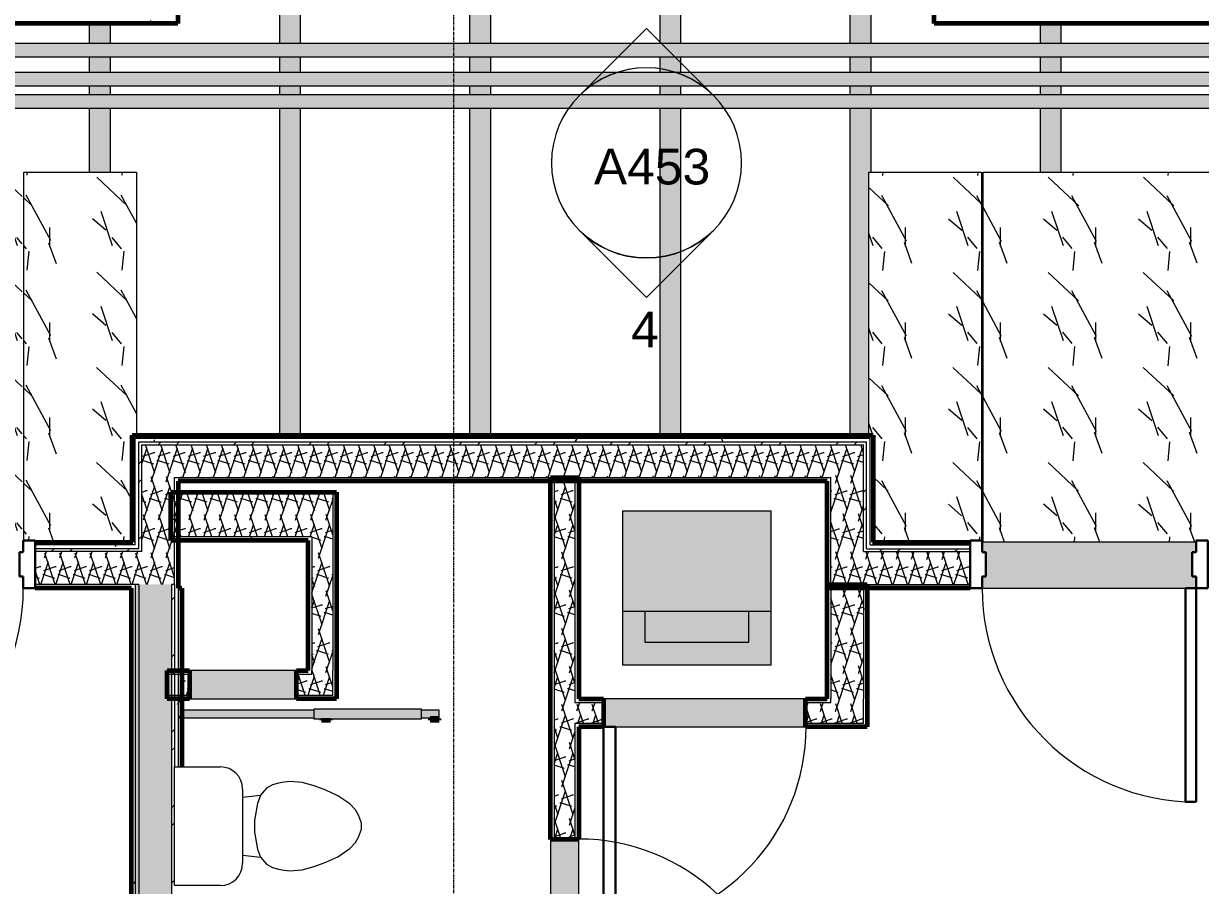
# Model space of a CAD drawing. Header units: inches. Extents: x -4169 to -1846, y 9706 to 12377.
# Drawn here: x -3226.7 to -3028.7, y 11572.6 to 11717.6 of the extents above; entities that cross this region are included whole.
import ezdxf

# ---------------------------------------------------------------- set-up
doc = ezdxf.new("R2010")
doc.units = ezdxf.units.IN
doc.header["$MEASUREMENT"] = 0
doc.linetypes.add('Grid Line 1_2_', pattern=[0.875, 0.5, -0.125, 0.125, -0.125])
for name, color, linetype, lineweight in [('0-1', 7, 'Continuous', 5), ('0-2', 50, 'Continuous', 18), ('A-CLNG', 13, 'Continuous', 18), ('A-CLNG-PATT-1', 252, 'Continuous', 18), ('A-DOOR', 31, 'Continuous', 18), ('A-DOOR-1', 250, 'Continuous', 9), ('A-DOOR-2', 90, 'Continuous', 30), ('A-DOOR-3', 135, 'Continuous', 18), ('A-DOOR-4', 50, 'Continuous', 18), ('A-DOOR-5', 10, 'Continuous', 60), ('A-DOOR-6', 31, 'Continuous', 30), ('A-DOOR-7', 31, 'Continuous', 9), ('A-DOOR-FRAM', 31, 'Continuous', 30), ('A-WALL', 113, 'Continuous', 18), ('A-WALL-1', 8, 'Continuous', 5), ('A-WALL-3', 252, 'Continuous', 18), ('A-WALL-4', 10, 'Continuous', 60), ('A-WALL-5', 50, 'Continuous', 18), ('A-WALL-PATT-1', 250, 'Continuous', 9), ('A-WALL-PATT-2', 253, 'Continuous', 9), ('A-WALL-PATT-4', 111, 'Continuous', 9), ('G-ANNO-SYMB-2', 111, 'Continuous', 9), ('I-WALL', 2, 'Continuous', 18), ('I-WALL-2', 2, 'Continuous', 5), ('I-WALL-3', 2, 'Continuous', 60), ('P-PIPE', 3, 'Continuous', 9), ('P-PIPE-1', 3, 'Continuous', 5), ('P-SANR-FIXT-2', 250, 'Continuous', 9), ('P-SANR-FIXT-3', 55, 'Continuous', 9), ('S-BEAM', 12, 'Continuous', 9), ('S-GRID-1', 1, 'Grid Line 1_2_', 9)]:
    doc.layers.add(name, color=color, linetype=linetype, lineweight=lineweight)
doc.styles.add('Arial_1', font='arial.ttf', dxfattribs={"height": 6})
pattern_1 = [(0, (0, 0), (20.48, 5.12), [0.845, -14.515, 0.845, -14.515, -81.92]), (0, (0, 0), (20.48, 5.12), [-30.72, 0.845, -29.875, 0.845, -14.515, -35.84]), (0, (0, 0), (20.48, 5.12), [-76.8, 0.845, -9.395, 0.845, -24.755]), (120, (7.68, 2.56), (-14.67405, 15.1762003), [0.845, -14.515, 0.845, -14.515, -81.92]), (120, (7.68, 2.56), (-14.67405, 15.1762003), [-30.72, 0.845, -29.875, 0.845, -14.515, -35.84]), (120, (7.68, 2.56), (-14.67405, 15.1762003), [-76.8, 0.845, -9.395, 0.845, -24.755]), (240, (10.24, 12.8), (-5.80595, -20.2962003), [0.845, -14.515, 0.845, -14.515, -81.92]), (240, (10.24, 12.8), (-5.80595, -20.2962003), [-30.72, 0.845, -29.875, 0.845, -14.515, -35.84]), (240, (10.24, 12.8), (-5.80595, -20.2962003), [-76.8, 0.845, -9.395, 0.845, -24.755])]
pattern_2 = [(161.57, (0.32, 0.32), (-2.560496185, -0.000537386), [0, -18.214, 2.022, 0]), (18.43, (-0.32, 0.32), (-2.560496185, 0.000537386), [0, -18.214, 2.022, 0]), (108.43, (0.32, 0.32), (1.27922091, -6.400876726), [6.07, -14.166]), (71.57, (-0.32, 0.32), (1.27922091, 6.400876726), [6.07, -14.166])]
pattern_3 = [(45, (0, 0), (-6.335677, 6.335677), []), (45, (0, 9.6), (-6.335677, 6.335677), [])]
pattern_4 = [(108.435, (4.16, 0), (-16.000521, 32.0003383), [6.072, -44.525]), (139.399, (2.24, 5.76), (-96.00016541, 79.9998798), [2.95, -144.562]), (136.848, (16, 7.68), (-240.00202852, 223.9982064), [7.018, -343.889]), (109.983, (10.88, 12.48), (-47.99971113, 127.99986808), [3.746, -183.53]), (90, (9.6, 0), (-16, 16), [3.2, -12.8]), (118.443, (9.6, 3.2), (112.0002199, -207.99937941), [8.734, -427.981]), (84.289, (5.44, 10.88), (-16.00092206, -143.99947947), [3.216, -157.582]), (129.806, (5.76, 14.08), (64.00060153, -80.0001644), [2.499, -122.465])]

# ---------------------------------------------------------------- blocks, each defined once
blk = doc.blocks.new('SWING - SINGLE - FLUSH - 2-10 x 6-8 - PRIVACY-2632541-ENLARGED RCP - 2ND FLOOR PLAN')
at = {"layer": 'A-DOOR-1'}
blk.add_arc((17, 2.37), 34.07, 93.3657, 180, dxfattribs=at)
at = {"layer": 'A-DOOR-2'}
for p, q in [((15, 2.37), (15, 36.38)), ((17, 36.38), (15, 36.38)), ((17, 2.37), (17, 36.38)), ((17, 2.37), (15, 2.37))]:
    blk.add_line(p, q, dxfattribs=at)
blk = doc.blocks.new('Stacked Washer and Dryer - 26_x25_ - Private-1372850-ENLARGED RCP - 2ND FLOOR PLAN')
at = {"layer": 'P-SANR-FIXT-3'}
blk.add_hatch(color=256, dxfattribs=at).paths.add_polyline_path([(10.03, 12.5), (0, 12.5), (0, -12.5), (26, -12.5), (26, 12.5), (11.25, 12.5)], flags=0)
at = {"layer": 'P-SANR-FIXT-2'}
for p, q in [((26, 12.5), (0, 12.5)), ((0, -12.5), (0, 12.5)), ((16.91, -12.5), (16.91, 12.5)), ((26, 12.5), (26, -12.5)), ((22.09, 8.75), (16.91, 8.75)), ((22.09, -8.75), (22.09, 8.75)), ((16.91, -8.75), (22.09, -8.75)), ((0, -12.5), (26, -12.5))]:
    blk.add_line(p, q, dxfattribs=at)
blk = doc.blocks.new('Toilet-Domestic-3D - Toilet-Domestic-3D-1352612-ENLARGED RCP - 2ND FLOOR PLAN')
at = {"layer": 'P-SANR-FIXT-2'}
for p, q in [((-9.98, 19.48), (9.98, 19.48)), ((-9.98, 11.75), (-9.98, 19.48)), ((9.98, 19.48), (9.98, 11.75)), ((6.25, 8.02), (-6.25, 8.02)), ((-4.86, 8.02), (-5.21, 5)), ((4.86, 8.02), (5.21, 5)), ((-1, 6), (-3.84, 5.5)), ((1, 6), (-1, 6)), ((3.84, 5.5), (1, 6)), ((-6.4, 4), (-6.97, 3)), ((-5.21, 5), (-6.4, 4)), ((-3.84, 5.5), (-5.21, 5)), ((5.21, 5), (3.84, 5.5)), ((6.4, 4), (5.21, 5)), ((6.97, 3), (6.4, 4)), ((-7.24, 2), (-7.41, 1)), ((-6.97, 3), (-7.24, 2)), ((7.24, 2), (6.97, 3)), ((7.41, 1), (7.24, 2)), ((-7.41, 1), (-7.5, 0)), ((-7.5, 0), (-7.33, -1.99)), ((7.33, -1.99), (7.5, 0)), ((7.5, 0), (7.41, 1)), ((-7.33, -1.99), (-6.79, -4)), ((6.79, -4), (7.33, -1.99)), ((-6.79, -4), (-6.06, -6)), ((6.06, -6), (6.79, -4)), ((-6.06, -6), (-5.13, -8)), ((5.13, -8), (6.06, -6)), ((-5.13, -8), (-3.74, -10)), ((3.74, -10), (5.13, -8)), ((-3.74, -10), (-2.74, -11)), ((-2.74, -11), (-1.87, -11.5)), ((-1.87, -11.5), (-0.5, -12)), ((0.5, -12), (1.87, -11.5)), ((1.87, -11.5), (2.74, -11)), ((2.74, -11), (3.74, -10)), ((-0.5, -12), (0.5, -12))]:
    blk.add_line(p, q, dxfattribs=at)
for centre, start, end in [((-6.25, 11.75), 180, 270), ((6.25, 11.75), 270, 360)]:
    blk.add_arc(centre, 3.73, start, end, dxfattribs=at)
blk = doc.blocks.new('BARN - FLUSH - WIDTH 2-V94-ENLARGED RCP - 2ND FLOOR PLAN')
at = {"layer": 'A-DOOR-3'}
for points in [[(-33, 5.67), (-31.5, 5.67), (-31.5, 6), (-33, 6)], [(-14.73, 5.82), (-13.23, 5.82), (-13.23, 6), (-14.73, 6)], [(-30, 4.07), (-12, 4.07), (-12, 5.82), (-30, 5.82)]]:
    blk.add_hatch(color=256, dxfattribs=at).paths.add_polyline_path(points, flags=0)
h = blk.add_hatch(color=256, dxfattribs=at)
h.paths.add_polyline_path([(-33, 5.55), (-33, 4.95), (-30, 4.95), (-30, 5.57), (-33, 5.57)], flags=0)
h.paths.add_polyline_path([(-12, 5.26), (-12, 4.95), (10.26, 4.95), (10.26, 5.57), (-12, 5.55), (-12, 5.33)], flags=0)
h = blk.add_hatch(color=256, dxfattribs=at)
h.paths.add_polyline_path([(-33, 4.34), (-33, 4.32), (-30, 4.34), (-30, 4.95), (-33, 4.95), (-33, 4.41)], flags=0)
h.paths.add_polyline_path([(-12, 4.86), (-12, 4.32), (10.26, 4.35), (10.26, 4.95), (-12, 4.95)], flags=0)
at = {"layer": 'A-DOOR-4'}
for p, q in [((-30, 5.57), (-33, 5.57)), ((-33, 5.57), (-33, 4.95)), ((-33, 4.95), (-33, 4.32)), ((-33, 4.32), (-30, 4.32)), ((-30, 4.07), (-30, 5.82)), ((-30, 5.82), (-12, 5.82)), ((-12, 4.07), (-30, 4.07)), ((-12, 5.82), (-12, 4.07)), ((10.26, 5.57), (-12, 5.57)), ((-12, 4.32), (10.26, 4.32))]:
    blk.add_line(p, q, dxfattribs=at)
at = {"layer": 'A-DOOR-5'}
for p, q in [((-33, 6), (-33, 5.67)), ((-31.5, 6), (-33, 6)), ((-31.5, 5.67), (-31.5, 6)), ((-14.73, 6), (-14.73, 5.82)), ((-13.23, 6), (-14.73, 6)), ((-13.23, 5.82), (-13.23, 6)), ((-33, 5.67), (-31.5, 5.67))]:
    blk.add_line(p, q, dxfattribs=at)
blk = doc.blocks.new('CTR - 1st Phase - Unit Layouts_rvt-1-ENLARGED RCP - 2ND FLOOR PLAN')
at = {"layer": 'A-WALL-1'}
for points in [[(-3194.06, 11603.99), (-3180.81, 11603.99), (-3180.81, 11608.74), (-3198.81, 11608.74), (-3198.81, 11603.99), (-3198.14, 11603.99)], [(-3125.94, 11599.24), (-3095.12, 11599.24), (-3095.12, 11603.99), (-3129.12, 11603.99), (-3129.12, 11599.24), (-3126.52, 11599.24)], [(-3133.31, 11546.31), (-3133.31, 11580.31), (-3138.06, 11580.31), (-3138.06, 11546.31), (-3133.94, 11546.31)]]:
    blk.add_hatch(color=256, dxfattribs=at).paths.add_polyline_path(points, flags=0)
at = {"layer": 'A-WALL-3'}
blk.add_hatch(color=256, dxfattribs=at).paths.add_polyline_path([(-3194.06, 11638.49), (-3174.69, 11638.49), (-3174.69, 11638.74), (-3200.7, 11638.73), (-3200.7, 11638.49), (-3198.57, 11638.49)], flags=0)
at = {"layer": 'A-WALL-PATT-1'}
h = blk.add_hatch(dxfattribs=at)
h.set_pattern_fill('FP_1', color=256, style=0, pattern_type=2)
h.set_pattern_definition(pattern_1)
h.paths.add_polyline_path([(-3138.06, 11481.44), (-3137.44, 11481.44), (-3137.44, 11546.31), (-3138.06, 11546.31), (-3138.06, 11482.06)], flags=0)
h.paths.add_polyline_path([(-3137.44, 11580.31), (-3137.44, 11640.61), (-3138.06, 11640.61), (-3138.06, 11580.31)], flags=0)
h = blk.add_hatch(dxfattribs=at)
h.set_pattern_fill('FP_1', color=256, style=0, pattern_type=2)
h.set_pattern_definition(pattern_1)
h.paths.add_polyline_path([(-3133.31, 11485.56), (-3133.31, 11539.56), (-3133.94, 11539.56), (-3133.94, 11485.56)], flags=0)
h.paths.add_polyline_path([(-3133.31, 11543.06), (-3133.31, 11546.31), (-3133.94, 11546.31), (-3133.94, 11543.06)], flags=0)
h.paths.add_polyline_path([(-3133.31, 11580.31), (-3133.31, 11599.86), (-3133.94, 11599.86), (-3133.94, 11580.31)], flags=0)
h.paths.add_polyline_path([(-3133.31, 11603.36), (-3133.31, 11640.61), (-3133.94, 11640.61), (-3133.94, 11603.36)], flags=0)
h = blk.add_hatch(dxfattribs=at)
h.set_pattern_fill('FP_1', color=256, style=0, pattern_type=2)
h.set_pattern_definition(pattern_1)
h.paths.add_polyline_path([(-3174.06, 11604.61), (-3174.06, 11638.74), (-3174.69, 11638.74), (-3174.69, 11604.61)], flags=0)
h = blk.add_hatch(dxfattribs=at)
h.set_pattern_fill('FP_1', color=256, style=0, pattern_type=2)
h.set_pattern_definition(pattern_1)
h.paths.add_polyline_path([(-3201.32, 11630.61), (-3178.81, 11630.61), (-3178.81, 11631.24), (-3201.32, 11631.24)], flags=0)
h = blk.add_hatch(dxfattribs=at)
h.set_pattern_fill('FP_1', color=256, style=0, pattern_type=2)
h.set_pattern_definition(pattern_1)
h.paths.add_polyline_path([(-3084.75, 11599.86), (-3084.75, 11623.24), (-3085.37, 11623.24), (-3085.37, 11599.86)], flags=0)
h = blk.add_hatch(dxfattribs=at)
h.set_pattern_fill('FP_1', color=256, style=0, pattern_type=2)
h.set_pattern_definition(pattern_1)
h.paths.add_polyline_path([(-3178.19, 11608.11), (-3178.19, 11608.74), (-3180.81, 11608.74), (-3180.81, 11608.11), (-3178.81, 11608.11)], flags=0)
h.paths.add_polyline_path([(-3200.07, 11608.11), (-3198.81, 11608.11), (-3198.81, 11608.74), (-3200.07, 11608.74), (-3200.07, 11608.53)], flags=0)
h = blk.add_hatch(dxfattribs=at)
h.set_pattern_fill('FP_1', color=256, style=0, pattern_type=2)
h.set_pattern_definition(pattern_1)
h.paths.add_polyline_path([(-3085.37, 11599.24), (-3084.75, 11599.24), (-3084.75, 11599.86), (-3095.12, 11599.86), (-3095.12, 11599.24), (-3090.87, 11599.24)], flags=0)
h.paths.add_polyline_path([(-3133.31, 11599.24), (-3129.12, 11599.24), (-3129.12, 11599.86), (-3133.31, 11599.86)], flags=0)
at = {"layer": 'A-WALL-PATT-2'}
h = blk.add_hatch(dxfattribs=at)
h.set_pattern_fill('FP_2', color=256, style=0, pattern_type=2)
h.set_pattern_definition(pattern_2)
h.paths.add_polyline_path([(-3134.02, 11482.06), (-3133.94, 11482.06), (-3133.94, 11546.31), (-3137.44, 11546.31), (-3137.44, 11482.06), (-3134.03, 11482.06)], flags=0)
h.paths.add_polyline_path([(-3137.44, 11580.31), (-3133.94, 11580.31), (-3133.94, 11641.24), (-3137.44, 11641.24), (-3137.44, 11596.39)], flags=0)
h = blk.add_hatch(dxfattribs=at)
h.set_pattern_fill('FP_2', color=256, style=0, pattern_type=2)
h.set_pattern_definition(pattern_2)
h.paths.add_polyline_path([(-3178.81, 11631.24), (-3178.19, 11631.24), (-3178.19, 11638.49), (-3201.95, 11638.49), (-3201.95, 11631.24), (-3191.03, 11631.24)], flags=0)
h = blk.add_hatch(dxfattribs=at)
h.set_pattern_fill('FP_2', color=256, style=0, pattern_type=2)
h.set_pattern_definition(pattern_2)
h.paths.add_polyline_path([(-3177.81, 11608.11), (-3174.69, 11608.11), (-3174.69, 11638.49), (-3178.19, 11638.49), (-3178.19, 11608.11)], flags=0)
h = blk.add_hatch(dxfattribs=at)
h.set_pattern_fill('FP_2', color=256, style=0, pattern_type=2)
h.set_pattern_definition(pattern_2)
h.paths.add_polyline_path([(-3090.87, 11603.36), (-3085.37, 11603.36), (-3085.37, 11623.24), (-3090.87, 11623.24), (-3090.87, 11603.99)], flags=0)
h = blk.add_hatch(dxfattribs=at)
h.set_pattern_fill('FP_2', color=256, style=0, pattern_type=2)
h.set_pattern_definition(pattern_2)
h.paths.add_polyline_path([(-3174.69, 11604.61), (-3174.69, 11608.11), (-3180.81, 11608.11), (-3180.81, 11604.61), (-3177.17, 11604.61)], flags=0)
h.paths.add_polyline_path([(-3198.81, 11604.61), (-3198.81, 11608.11), (-3200.07, 11608.11), (-3200.07, 11604.61)], flags=0)
h = blk.add_hatch(dxfattribs=at)
h.set_pattern_fill('FP_2', color=256, style=0, pattern_type=2)
h.set_pattern_definition(pattern_2)
h.paths.add_polyline_path([(-3095.12, 11599.86), (-3085.37, 11599.86), (-3085.37, 11603.36), (-3095.12, 11603.36)], flags=0)
h.paths.add_polyline_path([(-3129.12, 11599.86), (-3129.12, 11603.36), (-3133.94, 11603.36), (-3133.94, 11599.86), (-3133.31, 11599.86)], flags=0)
at = {"layer": 'A-WALL-4'}
for p, q in [((-3138.06, 11580.31), (-3138.06, 11641.24)), ((-3138.06, 11641.24), (-3133.31, 11641.24)), ((-3133.31, 11641.24), (-3133.31, 11603.99)), ((-3201.95, 11638.74), (-3178.81, 11638.74)), ((-3201.95, 11630.61), (-3201.95, 11638.74)), ((-3178.81, 11638.74), (-3174.69, 11638.74)), ((-3174.69, 11638.74), (-3174.06, 11638.74)), ((-3174.06, 11638.74), (-3174.06, 11608.74)), ((-3178.81, 11630.61), (-3201.95, 11630.61)), ((-3178.81, 11608.74), (-3178.81, 11630.61)), ((-3091.5, 11603.99), (-3091.5, 11623.24)), ((-3091.5, 11623.24), (-3084.75, 11623.24)), ((-3084.75, 11623.24), (-3084.75, 11603.99)), ((-3202.57, 11603.99), (-3202.57, 11608.74)), ((-3202.57, 11608.74), (-3198.81, 11608.74)), ((-3198.81, 11608.74), (-3198.81, 11603.99)), ((-3180.81, 11603.99), (-3180.81, 11608.74)), ((-3180.81, 11608.74), (-3178.81, 11608.74)), ((-3174.06, 11608.74), (-3174.06, 11604.61)), ((-3174.06, 11604.61), (-3174.06, 11603.99)), ((-3198.81, 11603.99), (-3202.57, 11603.99)), ((-3174.06, 11603.99), (-3180.81, 11603.99)), ((-3133.31, 11603.99), (-3129.12, 11603.99)), ((-3129.12, 11603.99), (-3129.12, 11599.24)), ((-3095.12, 11599.24), (-3095.12, 11603.99)), ((-3095.12, 11603.99), (-3091.5, 11603.99)), ((-3084.75, 11603.99), (-3084.75, 11599.86)), ((-3133.31, 11599.24), (-3133.31, 11580.31)), ((-3129.12, 11599.24), (-3133.31, 11599.24)), ((-3084.75, 11599.24), (-3095.12, 11599.24)), ((-3084.75, 11599.86), (-3084.75, 11599.24)), ((-3133.31, 11580.31), (-3138.06, 11580.31))]:
    blk.add_line(p, q, dxfattribs=at)
at = {"layer": 'A-WALL-5'}
for p, q in [((-3137.44, 11641.24), (-3137.44, 11580.31)), ((-3133.94, 11641.24), (-3133.94, 11603.36)), ((-3178.81, 11638.49), (-3201.95, 11638.49)), ((-3178.19, 11638.49), (-3178.81, 11638.49)), ((-3174.69, 11638.49), (-3178.19, 11638.49)), ((-3174.69, 11638.74), (-3174.69, 11638.49)), ((-3174.69, 11638.49), (-3174.69, 11638.74)), ((-3174.69, 11638.49), (-3174.69, 11608.74)), ((-3178.81, 11631.24), (-3201.95, 11631.24)), ((-3178.19, 11631.24), (-3178.81, 11631.24)), ((-3178.19, 11631.24), (-3178.19, 11608.74)), ((-3090.87, 11623.24), (-3090.87, 11603.99)), ((-3085.37, 11623.24), (-3085.37, 11603.99)), ((-3180.81, 11608.74), (-3198.81, 11608.74)), ((-3178.19, 11608.11), (-3178.19, 11608.74)), ((-3174.69, 11608.11), (-3174.69, 11608.74)), ((-3202.57, 11608.11), (-3198.81, 11608.11)), ((-3180.81, 11608.11), (-3178.19, 11608.11)), ((-3174.69, 11604.61), (-3174.69, 11608.11)), ((-3202.57, 11604.61), (-3198.81, 11604.61)), ((-3180.81, 11604.61), (-3174.69, 11604.61)), ((-3198.81, 11603.99), (-3180.81, 11603.99)), ((-3133.94, 11603.36), (-3133.31, 11603.36)), ((-3133.31, 11603.36), (-3129.12, 11603.36)), ((-3095.12, 11603.99), (-3129.12, 11603.99)), ((-3095.12, 11603.36), (-3090.87, 11603.36)), ((-3090.87, 11603.36), (-3090.87, 11603.99)), ((-3085.37, 11603.36), (-3085.37, 11603.99)), ((-3085.37, 11599.86), (-3085.37, 11603.36)), ((-3133.94, 11599.86), (-3133.94, 11580.31)), ((-3133.94, 11599.86), (-3133.31, 11599.86)), ((-3133.31, 11599.86), (-3129.12, 11599.86)), ((-3129.12, 11599.24), (-3095.12, 11599.24)), ((-3095.12, 11599.86), (-3085.37, 11599.86)), ((-3138.06, 11580.31), (-3138.06, 11546.31)), ((-3133.31, 11546.31), (-3133.31, 11580.31))]:
    blk.add_line(p, q, dxfattribs=at)
at = {"layer": '0-2'}
for name, p, rotation in [('Stacked Washer and Dryer - 26_x25_ - Private-1372850-ENLARGED RCP - 2ND FLOOR PLAN', (-3113.44, 11635.61), 269.9999999999844), ('BARN - FLUSH - WIDTH 2-V94-ENLARGED RCP - 2ND FLOOR PLAN', (-3189.81, 11606.36), 180), ('SWING - SINGLE - FLUSH - 2-10 x 6-8 - PRIVACY-2632541-ENLARGED RCP - 2ND FLOOR PLAN', (-3112.12, 11601.61), 180), ('Toilet-Domestic-3D - Toilet-Domestic-3D-1352612-ENLARGED RCP - 2ND FLOOR PLAN', (-3181.85, 11582.54), 89.99999999998921), ('SWING - SINGLE - FLUSH - 2-10 x 6-8 - PRIVACY-2632541-ENLARGED RCP - 2ND FLOOR PLAN', (-3135.69, 11563.31), 269.9999999999873)]:
    blk.add_blockref(name, p, dxfattribs=dict(at, rotation=rotation))
blk = doc.blocks.new('CTR - 1st Phase - Shell_rvt-1-ENLARGED RCP - 2ND FLOOR PLAN')
at = {"layer": 'S-GRID-1'}
blk.add_line((-3154.32, 9836.18), (-3154.32, 12344.54), dxfattribs=at)
blk = doc.blocks.new('Dimension Lumber - LVL - 3_5X5_5-V179-ENLARGED RCP - 2ND FLOOR PLAN')
at = {"layer": 'S-BEAM'}
h = blk.add_hatch(color=256, dxfattribs=at)
h.paths.add_polyline_path([(-20.07, 1.75), (-30.79, 1.75), (-30.79, -1.75), (-20.07, -1.75)], flags=0)
h.paths.add_polyline_path([(-33.16, -1.75), (-33.16, 1.75), (-34.55, 1.75), (-34.55, -1.75), (-34.47, -1.75)], flags=0)
h.paths.add_polyline_path([(-36.92, 1.75), (-39.42, 1.75), (-39.42, -1.75), (-36.92, -1.75), (-36.92, 1.22)], flags=0)
h.paths.add_polyline_path([(-41.79, 1.75), (-45.1, 1.75), (-45.1, -1.75), (-41.79, -1.75), (-41.79, 1.22)], flags=0)
for p, q in [((-45.1, 1.75), (-41.79, 1.75)), ((-39.42, 1.75), (-36.92, 1.75)), ((-34.55, 1.75), (-33.16, 1.75)), ((-30.79, 1.75), (-20.07, 1.75)), ((-45.1, -1.75), (-41.79, -1.75)), ((-39.42, -1.75), (-36.92, -1.75)), ((-34.55, -1.75), (-33.16, -1.75)), ((-30.79, -1.75), (-20.07, -1.75))]:
    blk.add_line(p, q, dxfattribs=at)
blk = doc.blocks.new('Dimension Lumber - LVL - 3_5X5_5-V180-ENLARGED RCP - 2ND FLOOR PLAN')
at = {"layer": 'S-BEAM'}
h = blk.add_hatch(color=256, dxfattribs=at)
h.paths.add_polyline_path([(45.1, -1.75), (45.1, 1.75), (-9.84, 1.75), (-9.84, -1.75), (16.64, -1.75)], flags=0)
h.paths.add_polyline_path([(-12.21, -1.75), (-12.21, 1.75), (-13.6, 1.75), (-13.6, -1.75), (-13.27, -1.75)], flags=0)
h.paths.add_polyline_path([(-15.97, -1.75), (-15.97, 1.75), (-18.47, 1.75), (-18.47, -1.75)], flags=0)
h.paths.add_polyline_path([(-20.84, -1.75), (-20.84, 1.75), (-41.9, 1.75), (-41.9, 0.8), (-42.15, 0.8), (-42.15, -1.75), (-23.58, -1.75)], flags=0)
for p, q in [((-41.9, 1.75), (-20.84, 1.75)), ((-18.47, 1.75), (-15.97, 1.75)), ((-13.6, 1.75), (-12.21, 1.75)), ((-9.84, 1.75), (45.1, 1.75)), ((-42.15, -1.75), (-20.84, -1.75)), ((-18.47, -1.75), (-15.97, -1.75)), ((-13.6, -1.75), (-12.21, -1.75)), ((-9.84, -1.75), (45.1, -1.75))]:
    blk.add_line(p, q, dxfattribs=at)
blk = doc.blocks.new('Dimension Lumber - LVL - 3_5X5_5-V181-ENLARGED RCP - 2ND FLOOR PLAN')
at = {"layer": 'S-BEAM'}
h = blk.add_hatch(color=256, dxfattribs=at)
h.paths.add_polyline_path([(45.1, 1.75), (-9.84, 1.75), (-9.84, -1.75), (45.1, -1.75)], flags=0)
h.paths.add_polyline_path([(-12.21, -1.75), (-12.21, 1.75), (-13.6, 1.75), (-13.6, -1.75), (-13.52, -1.75)], flags=0)
h.paths.add_polyline_path([(-15.97, -1.75), (-15.97, 1.75), (-18.47, 1.75), (-18.47, -1.75)], flags=0)
h.paths.add_polyline_path([(-20.84, -1.75), (-20.84, 1.75), (-42.15, 1.75), (-42.15, -1.75), (-23.58, -1.75)], flags=0)
for p, q in [((-42.15, 1.75), (-20.84, 1.75)), ((-18.47, 1.75), (-15.97, 1.75)), ((-13.6, 1.75), (-12.21, 1.75)), ((-9.84, 1.75), (45.1, 1.75)), ((-42.15, -1.75), (-20.84, -1.75)), ((-18.47, -1.75), (-15.97, -1.75)), ((-13.6, -1.75), (-12.21, -1.75)), ((-9.84, -1.75), (45.1, -1.75))]:
    blk.add_line(p, q, dxfattribs=at)
blk = doc.blocks.new('Dimension Lumber - LVL - 3_5X5_5-V182-ENLARGED RCP - 2ND FLOOR PLAN')
at = {"layer": 'S-BEAM'}
h = blk.add_hatch(color=256, dxfattribs=at)
h.paths.add_polyline_path([(34.62, 1.05), (34.62, 1.47), (-9.6, 1.47), (-9.6, 1.75), (-20.31, 1.75), (-20.31, -1.75), (34.62, -1.75)], flags=0)
h.paths.add_polyline_path([(-22.69, -1.75), (-22.69, 1.75), (-24.07, 1.75), (-24.07, -1.75), (-24, -1.75)], flags=0)
h.paths.add_polyline_path([(-26.45, 1.61), (-26.45, 1.75), (-28.94, 1.75), (-28.94, -1.75), (-26.45, -1.75)], flags=0)
h.paths.add_polyline_path([(-31.32, 1.75), (-52.63, 1.75), (-52.63, -1.75), (-31.32, -1.75), (-31.32, 1.61)], flags=0)
for p, q in [((-52.63, 1.75), (-31.32, 1.75)), ((-28.94, 1.75), (-26.45, 1.75)), ((-24.07, 1.75), (-22.69, 1.75)), ((-20.31, 1.75), (-9.6, 1.75)), ((-52.63, -1.75), (-31.32, -1.75)), ((-28.94, -1.75), (-26.45, -1.75)), ((-24.07, -1.75), (-22.69, -1.75)), ((-20.31, -1.75), (34.62, -1.75))]:
    blk.add_line(p, q, dxfattribs=at)
blk = doc.blocks.new('HOLLOW METAL - UNIT DOOR-2160819-ENLARGED RCP - 2ND FLOOR PLAN')
at = {"layer": 'A-DOOR-6'}
for p, q in [((16.25, -4.125), (18, -4.125)), ((16.25, -40.125), (16.25, -4.125)), ((18, -4.125), (18, -40.125)), ((18, -40.125), (16.25, -40.125))]:
    blk.add_line(p, q, dxfattribs=at)
at = {"layer": 'A-DOOR-7'}
blk.add_arc((18, -4.125), 36, 180, 270, dxfattribs=at)
at = {"layer": 'A-DOOR-FRAM'}
for p, q in [((-20, 3.875), (-18, 3.875)), ((-20, -4.125), (-20, 3.875)), ((-18, 3.875), (-18, 1.9375)), ((18, 3.875), (20, 3.875)), ((18, 1.9375), (18, 3.875)), ((20, 3.875), (20, -4.125)), ((-18, 1.9375), (-17.375, 1.9375)), ((-17.375, 1.9375), (-17.375, -2.1875)), ((17.375, 1.9375), (18, 1.9375)), ((17.375, -2.1875), (17.375, 1.9375)), ((-18, -2.1875), (-18, -4.125)), ((-17.375, -2.1875), (-18, -2.1875)), ((18, -2.1875), (17.375, -2.1875)), ((18, -4.125), (18, -2.1875)), ((-18, -4.125), (-20, -4.125)), ((20, -4.125), (18, -4.125))]:
    blk.add_line(p, q, dxfattribs=at)
blk = doc.blocks.new('HOLLOW METAL - UNIT DOOR-2160818-ENLARGED RCP - 2ND FLOOR PLAN')
at = {"layer": 'A-DOOR-6'}
for p, q in [((18, 40.125), (16.25, 40.125)), ((16.25, 40.125), (16.25, 4.125)), ((18, 4.125), (18, 40.125)), ((16.25, 4.125), (18, 4.125))]:
    blk.add_line(p, q, dxfattribs=at)
at = {"layer": 'A-DOOR-7'}
blk.add_arc((18, 4.125), 36, 90, 180, dxfattribs=at)
at = {"layer": 'A-DOOR-FRAM'}
for p, q in [((-18, 4.125), (-20, 4.125)), ((-20, 4.125), (-20, -3.875)), ((-18, 2.1875), (-18, 4.125)), ((18, 4.125), (18, 2.1875)), ((20, 4.125), (18, 4.125)), ((20, -3.875), (20, 4.125)), ((-17.375, 2.1875), (-18, 2.1875)), ((-17.375, -1.9375), (-17.375, 2.1875)), ((18, 2.1875), (17.375, 2.1875)), ((17.375, 2.1875), (17.375, -1.9375)), ((-18, -3.875), (-18, -1.9375)), ((-18, -1.9375), (-17.375, -1.9375)), ((17.375, -1.9375), (18, -1.9375)), ((18, -1.9375), (18, -3.875)), ((-20, -3.875), (-18, -3.875)), ((18, -3.875), (20, -3.875))]:
    blk.add_line(p, q, dxfattribs=at)
blk = doc.blocks.new('Elevation - Filled Arrow-152140-ENLARGED RCP - 2ND FLOOR PLAN')
at = {"layer": 'G-ANNO-SYMB-2'}
for start, end in [(360, 180), (180, 360)]:
    blk.add_arc((0, 0), 0.25, start, end, dxfattribs=at)
blk = doc.blocks.new('Elevation - Filled Arrow-151867-ENLARGED RCP - 2ND FLOOR PLAN')
at = {"layer": 'G-ANNO-SYMB-2'}
for p, q in [((0, 0.3536), (-0.1768, 0.1768)), ((0.1768, 0.1768), (0, 0.3536))]:
    blk.add_line(p, q, dxfattribs=at)
blk.add_arc((0, 0), 0.25, 45, 135, dxfattribs=at)

msp = doc.modelspace()

# ---------------------------------------------------------------- hatches: boundary and pattern name
at = {"layer": 'A-CLNG-PATT-1'}
h = msp.add_hatch(dxfattribs=at)
h.set_pattern_fill('FP_55', color=256, style=0, pattern_type=2)
h.set_pattern_definition(pattern_4)
h.paths.add_polyline_path([(-3208.45, 11630.36), (-3208.45, 11648.36), (-3207.74, 11648.36), (-3207.74, 11692.59), (-3226.69, 11692.59), (-3226.69, 11630.61), (-3224.77, 11630.61), (-3224.77, 11630.36), (-3210.94, 11630.36)], flags=0)
h.paths.add_polyline_path([(-3262.77, 11630.36), (-3226.94, 11630.36), (-3226.94, 11692.59), (-3265.09, 11692.59), (-3265.09, 11630.36), (-3264.77, 11630.36), (-3264.77, 11630.61), (-3262.77, 11630.61)], flags=0)
h.paths.add_polyline_path([(-3278.47, 11649.61), (-3265.34, 11649.61), (-3265.34, 11692.59), (-3284.29, 11692.59), (-3284.29, 11649.61)], flags=0)
h = msp.add_hatch(dxfattribs=at)
h.set_pattern_fill('FP_55', color=256, style=0, pattern_type=2)
h.set_pattern_definition(pattern_4)
h.paths.add_polyline_path([(-3027.11, 11630.36), (-3027.11, 11692.59), (-3065.26, 11692.59), (-3065.26, 11630.36), (-3029.42, 11630.36), (-3029.42, 11630.61), (-3027.42, 11630.61), (-3027.42, 11630.36)], flags=0)
h.paths.add_polyline_path([(-3075.88, 11630.36), (-3067.42, 11630.36), (-3067.42, 11630.61), (-3065.51, 11630.61), (-3065.51, 11692.59), (-3084.46, 11692.59), (-3084.46, 11648.36), (-3083.75, 11648.36), (-3083.75, 11630.36)], flags=0)
h.paths.add_polyline_path([(-3007.91, 11649.61), (-3007.91, 11692.59), (-3026.86, 11692.59), (-3026.86, 11649.61), (-3020.85, 11649.61)], flags=0)
at = {"layer": 'A-WALL-PATT-4'}
h = msp.add_hatch(dxfattribs=at)
h.set_pattern_fill('FP_1', color=256, style=0, pattern_type=2)
h.set_pattern_definition(pattern_1)
h.paths.add_polyline_path([(-3201.25, 11717.61), (-3201.25, 11718.11), (-3342.97, 11718.11), (-3342.97, 11717.61), (-3202.11, 11717.61)], flags=0)
h = msp.add_hatch(dxfattribs=at)
h.set_pattern_fill('FP_1', color=256, style=0, pattern_type=2)
h.set_pattern_definition(pattern_1)
h.paths.add_polyline_path([(-2798.02, 11717.61), (-2798.02, 11718.11), (-3073, 11718.11), (-3073, 11717.61), (-2798.23, 11717.61)], flags=0)
h = msp.add_hatch(dxfattribs=at)
h.set_pattern_fill('FP_1', color=256, style=0, pattern_type=2)
h.set_pattern_definition(pattern_1)
h.paths.add_polyline_path([(-3084.87, 11647.86), (-3084.25, 11647.86), (-3084.25, 11648.36), (-3207.95, 11648.36), (-3207.95, 11647.86), (-3085.37, 11647.86)], flags=0)
h = msp.add_hatch(dxfattribs=at)
h.set_pattern_fill('FP_1', color=256, style=0, pattern_type=2)
h.set_pattern_definition(pattern_1)
h.paths.add_polyline_path([(-3087.67, 11647.24), (-3084.87, 11647.24), (-3084.9, 11647.86), (-3207.32, 11647.86), (-3207.32, 11647.24), (-3090.87, 11647.24)], flags=0)
h = msp.add_hatch(dxfattribs=at)
h.set_pattern_fill('FP_38', color=256, style=0, pattern_type=2)
h.set_pattern_definition(pattern_3)
h.paths.add_polyline_path([(-3206.82, 11628.74), (-3206.82, 11647.24), (-3207.32, 11647.24), (-3207.32, 11628.74)], flags=0)
h = msp.add_hatch(dxfattribs=at)
h.set_pattern_fill('FP_38', color=256, style=0, pattern_type=2)
h.set_pattern_definition(pattern_3)
h.paths.add_polyline_path([(-3090.87, 11646.74), (-3085.37, 11646.74), (-3085.39, 11647.24), (-3206.82, 11647.24), (-3206.82, 11646.74), (-3091.5, 11646.74)], flags=0)
h = msp.add_hatch(dxfattribs=at)
h.set_pattern_fill('FP_2', color=256, style=0, pattern_type=2)
h.set_pattern_definition(pattern_2)
h.paths.add_polyline_path([(-3201.32, 11623.24), (-3201.32, 11631.24), (-3201.95, 11631.24), (-3201.95, 11638.49), (-3201.32, 11638.49), (-3201.32, 11646.74), (-3206.82, 11646.74), (-3206.82, 11623.24), (-3201.32, 11623.24)], flags=0)
h = msp.add_hatch(dxfattribs=at)
h.set_pattern_fill('FP_2', color=256, style=0, pattern_type=2)
h.set_pattern_definition(pattern_2)
h.paths.add_polyline_path([(-3091.5, 11641.24), (-3090.87, 11641.24), (-3090.87, 11646.74), (-3201.32, 11646.74), (-3201.32, 11641.24), (-3122.87, 11641.24)], flags=0)
h = msp.add_hatch(dxfattribs=at)
h.set_pattern_fill('FP_2', color=256, style=0, pattern_type=2)
h.set_pattern_definition(pattern_2)
h.paths.add_polyline_path([(-3090.15, 11623.24), (-3085.37, 11623.24), (-3085.37, 11646.74), (-3090.87, 11646.74), (-3090.87, 11623.24)], flags=0)
h = msp.add_hatch(dxfattribs=at)
h.set_pattern_fill('FP_38', color=256, style=0, pattern_type=2)
h.set_pattern_definition(pattern_3)
h.paths.add_polyline_path([(-3085.37, 11628.74), (-3084.87, 11628.74), (-3084.87, 11647.24), (-3085.37, 11647.24), (-3085.37, 11629.86)], flags=0)
h = msp.add_hatch(dxfattribs=at)
h.set_pattern_fill('FP_1', color=256, style=0, pattern_type=2)
h.set_pattern_definition(pattern_1)
h.paths.add_polyline_path([(-3200.7, 11623.24), (-3200.7, 11630.61), (-3201.32, 11630.61), (-3201.32, 11623.24)], flags=0)
h.paths.add_polyline_path([(-3200.7, 11638.49), (-3200.7, 11641.24), (-3201.32, 11641.24), (-3201.32, 11638.49), (-3200.78, 11638.49)], flags=0)
h = msp.add_hatch(dxfattribs=at)
h.set_pattern_fill('FP_1', color=256, style=0, pattern_type=2)
h.set_pattern_definition(pattern_1)
h.paths.add_polyline_path([(-3091.5, 11640.61), (-3091.5, 11641.24), (-3133.94, 11641.24), (-3133.94, 11640.61), (-3126.52, 11640.61)], flags=0)
h.paths.add_polyline_path([(-3137.44, 11640.61), (-3137.44, 11641.24), (-3200.7, 11641.24), (-3200.7, 11640.61), (-3174.69, 11640.61)], flags=0)
h = msp.add_hatch(dxfattribs=at)
h.set_pattern_fill('FP_2', color=256, style=0, pattern_type=2)
h.set_pattern_definition(pattern_2)
h.paths.add_polyline_path([(-3207.95, 11623.24), (-3206.82, 11623.24), (-3206.82, 11628.74), (-3224.77, 11628.74), (-3224.77, 11623.24), (-3208.45, 11623.24)], flags=0)
h.paths.add_polyline_path([(-3267.3, 11623.24), (-3264.77, 11623.26), (-3264.77, 11628.74), (-3267.3, 11628.74), (-3267.3, 11623.26)], flags=0)
h = msp.add_hatch(dxfattribs=at)
h.set_pattern_fill('FP_38', color=256, style=0, pattern_type=2)
h.set_pattern_definition(pattern_3)
h.paths.add_polyline_path([(-3215.67, 11628.74), (-3207.32, 11628.74), (-3207.32, 11629.24), (-3224.77, 11629.24), (-3224.77, 11628.74)], flags=0)
h.paths.add_polyline_path([(-3266.78, 11628.74), (-3264.77, 11628.74), (-3264.77, 11629.24), (-3266.8, 11629.24), (-3266.8, 11628.74)], flags=0)
h = msp.add_hatch(dxfattribs=at)
h.set_pattern_fill('FP_1', color=256, style=0, pattern_type=2)
h.set_pattern_definition(pattern_1)
h.paths.add_polyline_path([(-3208.45, 11629.24), (-3207.95, 11629.24), (-3207.95, 11629.86), (-3224.77, 11629.86), (-3224.77, 11629.24), (-3210.94, 11629.24)], flags=0)
h.paths.add_polyline_path([(-3264.77, 11629.24), (-3264.77, 11629.86), (-3266.17, 11629.86), (-3266.17, 11629.24), (-3265.09, 11629.24)], flags=0)
h = msp.add_hatch(dxfattribs=at)
h.set_pattern_fill('FP_2', color=256, style=0, pattern_type=2)
h.set_pattern_definition(pattern_2)
h.paths.add_polyline_path([(-3026.52, 11623.24), (-3024.9, 11623.24), (-3024.9, 11628.74), (-3027.42, 11628.74), (-3027.42, 11623.24)], flags=0)
h.paths.add_polyline_path([(-3075.88, 11623.24), (-3067.42, 11623.24), (-3067.42, 11628.74), (-3085.37, 11628.74), (-3085.37, 11623.24), (-3082.95, 11623.24)], flags=0)
h = msp.add_hatch(dxfattribs=at)
h.set_pattern_fill('FP_38', color=256, style=0, pattern_type=2)
h.set_pattern_definition(pattern_3)
h.paths.add_polyline_path([(-3084.86, 11628.74), (-3067.42, 11628.74), (-3067.42, 11629.24), (-3084.87, 11629.24), (-3084.87, 11628.74)], flags=0)
h.paths.add_polyline_path([(-3025.4, 11628.74), (-3025.4, 11629.24), (-3027.42, 11629.24), (-3027.42, 11628.74), (-3026.52, 11628.74)], flags=0)
h = msp.add_hatch(dxfattribs=at)
h.set_pattern_fill('FP_1', color=256, style=0, pattern_type=2)
h.set_pattern_definition(pattern_1)
h.paths.add_polyline_path([(-3208.57, 11255.64), (-3207.95, 11255.64), (-3207.95, 11299), (-3208.57, 11299), (-3208.57, 11273.65)], flags=0)
h.paths.add_polyline_path([(-3208.57, 11371), (-3207.95, 11371.01), (-3207.95, 11622.61), (-3208.57, 11622.61), (-3208.57, 11395.31)], flags=0)
h = msp.add_hatch(dxfattribs=at)
h.set_pattern_fill('FP_2', color=256, style=0, pattern_type=2)
h.set_pattern_definition(pattern_2)
h.paths.add_polyline_path([(-3201.82, 11255.64), (-3201.82, 11623.24), (-3207.32, 11623.24), (-3207.32, 11255.64)], flags=0)
h = msp.add_hatch(dxfattribs=at)
h.set_pattern_fill('FP_38', color=256, style=0, pattern_type=2)
h.set_pattern_definition(pattern_3)
h.paths.add_polyline_path([(-3201.32, 11255.64), (-3201.32, 11623.24), (-3201.82, 11623.24), (-3201.82, 11255.64)], flags=0)
h = msp.add_hatch(dxfattribs=at)
h.set_pattern_fill('FP_1', color=256, style=0, pattern_type=2)
h.set_pattern_definition(pattern_1)
h.paths.add_polyline_path([(-3201.32, 11255.64), (-3200.7, 11255.64), (-3200.7, 11572.57), (-3201.32, 11572.57), (-3201.32, 11274.66)], flags=0)
h.paths.add_polyline_path([(-3200.7, 11592.52), (-3200.7, 11623.24), (-3201.32, 11623.24), (-3201.32, 11592.52), (-3201.27, 11592.52)], flags=0)
h = msp.add_hatch(dxfattribs=at)
h.set_pattern_fill('FP_1', color=256, style=0, pattern_type=2)
h.set_pattern_definition(pattern_1)
h.paths.add_polyline_path([(-3200.07, 11255.64), (-3200.07, 11516.36), (-3200.32, 11516.36), (-3200.32, 11556.36), (-3200.07, 11556.36), (-3200.07, 11572.57), (-3200.7, 11572.57), (-3200.7, 11255.64)], flags=0)
h.paths.add_polyline_path([(-3200.7, 11592.52), (-3200.07, 11592.52), (-3200.07, 11622.61), (-3200.7, 11622.61), (-3200.7, 11596.39)], flags=0)
at = {"layer": 'I-WALL'}
h = msp.add_hatch(color=256, dxfattribs=at)
h.paths.add_polyline_path([(-3210.94, 11629.86), (-3208.45, 11629.86), (-3208.45, 11630.36), (-3224.77, 11630.36), (-3224.77, 11629.86)], flags=0)
h.paths.add_polyline_path([(-3264.77, 11629.86), (-3264.77, 11630.36), (-3265.67, 11630.36), (-3265.67, 11629.86), (-3265.09, 11629.86)], flags=0)
at = {"layer": 'I-WALL-2'}
h = msp.add_hatch(color=256, dxfattribs=at)
h.paths.add_polyline_path([(-3075.88, 11629.86), (-3067.42, 11629.86), (-3067.42, 11630.36), (-3083.75, 11630.36), (-3083.73, 11629.86)], flags=0)
h.paths.add_polyline_path([(-3027.11, 11629.86), (-3026.52, 11629.86), (-3026.52, 11630.36), (-3027.42, 11630.36), (-3027.42, 11629.86)], flags=0)
msp.add_hatch(color=256, dxfattribs=at).paths.add_polyline_path([(-3029.42, 11622.61), (-3029.42, 11624.55), (-3030.05, 11624.55), (-3030.05, 11628.68), (-3029.42, 11628.68), (-3029.42, 11630.36), (-3065.42, 11630.36), (-3065.42, 11628.68), (-3064.8, 11628.68), (-3064.8, 11624.55), (-3065.42, 11624.55), (-3065.42, 11622.61), (-3030.06, 11622.61)], flags=0)
h = msp.add_hatch(color=256, dxfattribs=at)
h.paths.add_polyline_path([(-3207.95, 11255.64), (-3207.32, 11255.64), (-3207.32, 11299), (-3207.95, 11299), (-3207.95, 11273.65)], flags=0)
h.paths.add_polyline_path([(-3207.52, 11371), (-3207.32, 11371), (-3207.32, 11623.24), (-3207.95, 11623.24), (-3207.95, 11371)], flags=0)
at = {"layer": 'P-PIPE-1'}
h = msp.add_hatch(color=256, dxfattribs=at)
h.paths.add_polyline_path([(-2476.53, 11713.12), (-2475.27, 11713.12), (-2476.46, 11714.31), (-2721.68, 11714.29), (-2721.68, 11713.12), (-2484.97, 11713.12)], flags=0)
h.paths.add_polyline_path([(-3435.32, 11713.12), (-2798.23, 11713.12), (-2798.23, 11714.31), (-3435.32, 11714.31), (-3435.32, 11713.13)], flags=0)
h.paths.add_polyline_path([(-2740.63, 11713.12), (-2740.63, 11714.31), (-2740.88, 11714.29), (-2740.88, 11713.12)], flags=0)
h.paths.add_polyline_path([(-2779.28, 11713.12), (-2779.03, 11713.12), (-2779.03, 11714.31), (-2779.28, 11714.29), (-2779.28, 11713.32)], flags=0)
h = msp.add_hatch(color=256, dxfattribs=at)
h.paths.add_polyline_path([(-3435.32, 11711.93), (-2798.23, 11711.96), (-2798.23, 11713.12), (-3435.32, 11713.12), (-3435.32, 11711.93)], flags=0)
h.paths.add_polyline_path([(-2474.08, 11711.93), (-2475.27, 11713.12), (-2721.68, 11713.12), (-2721.68, 11711.93), (-2476.53, 11711.93)], flags=0)
h.paths.add_polyline_path([(-2740.63, 11711.93), (-2740.63, 11713.12), (-2740.88, 11713.12), (-2740.88, 11711.93)], flags=0)
h.paths.add_polyline_path([(-2779.03, 11711.93), (-2779.03, 11713.12), (-2779.28, 11713.12), (-2779.28, 11711.93)], flags=0)
h = msp.add_hatch(color=256, dxfattribs=at)
h.paths.add_polyline_path([(-2873.28, 11708.25), (-2798.23, 11708.25), (-2798.23, 11709.44), (-3435.32, 11709.44), (-3435.32, 11708.25), (-2890.16, 11708.25)], flags=0)
h.paths.add_polyline_path([(-2779.28, 11708.25), (-2779.03, 11708.25), (-2779.03, 11709.44), (-2779.28, 11709.42), (-2779.28, 11708.44)], flags=0)
h.paths.add_polyline_path([(-2470.4, 11708.25), (-2471.58, 11709.44), (-2721.68, 11709.42), (-2721.68, 11708.25), (-2476.53, 11708.25)], flags=0)
h.paths.add_polyline_path([(-2740.88, 11708.25), (-2740.63, 11708.25), (-2740.63, 11709.44), (-2740.88, 11709.42), (-2740.88, 11708.45)], flags=0)
h = msp.add_hatch(color=256, dxfattribs=at)
h.paths.add_polyline_path([(-2860.17, 11707.06), (-2798.23, 11707.09), (-2798.23, 11708.25), (-3435.32, 11708.23), (-3435.32, 11707.06), (-2863.67, 11707.06)], flags=0)
h.paths.add_polyline_path([(-2469.21, 11707.06), (-2470.4, 11708.25), (-2721.68, 11708.25), (-2721.68, 11707.06), (-2476.53, 11707.06)], flags=0)
h.paths.add_polyline_path([(-2740.63, 11707.06), (-2740.63, 11708.25), (-2740.88, 11708.25), (-2740.88, 11707.06)], flags=0)
h.paths.add_polyline_path([(-2779.03, 11707.06), (-2779.03, 11708.25), (-2779.28, 11708.25), (-2779.28, 11707.06)], flags=0)
h = msp.add_hatch(color=256, dxfattribs=at)
h.paths.add_polyline_path([(-2740.88, 11704.49), (-2740.63, 11704.49), (-2740.63, 11705.68), (-2740.88, 11705.66), (-2740.88, 11704.7)], flags=0)
h.paths.add_polyline_path([(-2466.64, 11704.49), (-2467.83, 11705.68), (-2721.68, 11705.67), (-2721.68, 11704.49), (-2468.09, 11704.49)], flags=0)
h.paths.add_polyline_path([(-2907.05, 11704.49), (-2798.23, 11704.49), (-2798.23, 11705.68), (-3435.32, 11705.68), (-3435.32, 11704.49), (-2923.93, 11704.49)], flags=0)
h.paths.add_polyline_path([(-2779.28, 11704.49), (-2779.03, 11704.49), (-2779.03, 11705.68), (-2779.28, 11705.66), (-2779.28, 11704.69)], flags=0)
h = msp.add_hatch(color=256, dxfattribs=at)
h.paths.add_polyline_path([(-2822.63, 11703.3), (-2798.23, 11703.33), (-2798.23, 11704.49), (-3435.32, 11704.49), (-3435.32, 11703.3), (-2828.17, 11703.3)], flags=0)
h.paths.add_polyline_path([(-2465.45, 11703.3), (-2466.64, 11704.49), (-2721.68, 11704.49), (-2721.68, 11703.3), (-2468.09, 11703.3)], flags=0)
h.paths.add_polyline_path([(-2740.63, 11703.3), (-2740.63, 11704.49), (-2740.88, 11704.49), (-2740.88, 11703.3)], flags=0)
h.paths.add_polyline_path([(-2779.28, 11703.3), (-2779.03, 11703.33), (-2779.03, 11704.49), (-2779.28, 11704.49), (-2779.28, 11703.33)], flags=0)

# ---------------------------------------------------------------- linework, layer by layer
at = {"layer": 'A-CLNG'}
for p, q in [((-3226.69, 11630.61), (-3226.69, 11692.59)), ((-3226.69, 11692.59), (-3207.74, 11692.59)), ((-3207.74, 11692.59), (-3207.74, 11648.36)), ((-3084.46, 11648.36), (-3084.46, 11692.59)), ((-3084.46, 11692.59), (-3065.51, 11692.59)), ((-3065.51, 11692.59), (-3065.51, 11630.61)), ((-3065.26, 11630.36), (-3065.26, 11692.59)), ((-3065.26, 11692.59), (-3027.11, 11692.59))]:
    msp.add_line(p, q, dxfattribs=at)
at = {"layer": 'A-WALL'}
for p, q in [((-3207.95, 11647.86), (-3084.25, 11647.86)), ((-3207.95, 11629.86), (-3207.95, 11647.86)), ((-3207.32, 11647.24), (-3084.87, 11647.24)), ((-3207.32, 11629.24), (-3207.32, 11647.24)), ((-3206.82, 11646.74), (-3085.37, 11646.74)), ((-3206.82, 11628.74), (-3206.82, 11646.74)), ((-3085.37, 11628.74), (-3085.37, 11646.74)), ((-3084.87, 11629.24), (-3084.87, 11647.24)), ((-3084.25, 11629.86), (-3084.25, 11647.86)), ((-3201.32, 11641.24), (-3090.87, 11641.24)), ((-3201.32, 11623.24), (-3201.32, 11641.24)), ((-3090.87, 11623.24), (-3090.87, 11641.24)), ((-3208.45, 11630.36), (-3208.45, 11629.86)), ((-3083.75, 11629.86), (-3083.75, 11630.36)), ((-3207.95, 11629.86), (-3224.77, 11629.86)), ((-3207.32, 11629.24), (-3224.77, 11629.24)), ((-3206.82, 11628.74), (-3224.77, 11628.74)), ((-3085.37, 11628.74), (-3067.42, 11628.74)), ((-3084.87, 11629.24), (-3067.42, 11629.24)), ((-3084.25, 11629.86), (-3067.42, 11629.86)), ((-3207.32, 11623.24), (-3224.77, 11623.24)), ((-3207.95, 11623.24), (-3207.95, 11371)), ((-3207.32, 11623.24), (-3207.32, 11371)), ((-3201.32, 11623.24), (-3201.82, 11623.24)), ((-3201.82, 11623.24), (-3201.82, 11255.64)), ((-3201.32, 11623.24), (-3201.32, 11592.52)), ((-3200.7, 11622.61), (-3200.7, 11592.52)), ((-3090.87, 11623.24), (-3067.42, 11623.24))]:
    msp.add_line(p, q, dxfattribs=at)
at = {"layer": 'I-WALL'}
for p, q in [((-3029.42, 11630.36), (-3065.42, 11630.36)), ((-3065.42, 11622.61), (-3031.17, 11622.61))]:
    msp.add_line(p, q, dxfattribs=at)
at = {"layer": 'I-WALL-3'}
for p, q in [((-3200.75, 11735.61), (-3200.75, 11717.61)), ((-3073.5, 11717.61), (-3073.5, 11735.61)), ((-3200.75, 11717.61), (-3418.3, 11717.61)), ((-2797.52, 11717.61), (-3073.5, 11717.61)), ((-3208.45, 11648.36), (-3083.75, 11648.36)), ((-3208.45, 11630.36), (-3208.45, 11648.36)), ((-3083.75, 11648.36), (-3083.75, 11630.36)), ((-3091.5, 11640.61), (-3200.7, 11640.61)), ((-3200.7, 11640.61), (-3200.7, 11622.61)), ((-3091.5, 11622.61), (-3091.5, 11640.61)), ((-3224.77, 11630.36), (-3208.45, 11630.36)), ((-3083.75, 11630.36), (-3067.42, 11630.36)), ((-3208.57, 11622.61), (-3224.77, 11622.61)), ((-3208.57, 11371), (-3208.57, 11622.61)), ((-3200.7, 11622.61), (-3200.07, 11622.61)), ((-3200.07, 11622.61), (-3200.07, 11592.52)), ((-3067.42, 11622.61), (-3091.5, 11622.61))]:
    msp.add_line(p, q, dxfattribs=at)
at = {"layer": 'P-PIPE'}
for p, q in [((-3435.32, 11714.31), (-2798.23, 11714.31)), ((-2798.23, 11711.93), (-3435.32, 11711.93)), ((-3435.32, 11709.44), (-2798.23, 11709.44)), ((-2798.23, 11707.06), (-3435.32, 11707.06)), ((-3435.32, 11705.68), (-2798.23, 11705.68)), ((-2798.23, 11703.3), (-3435.32, 11703.3))]:
    msp.add_line(p, q, dxfattribs=at)

# ---------------------------------------------------------------- block references
at = {"layer": '0-1'}
for name in ['CTR - 1st Phase - Shell_rvt-1-ENLARGED RCP - 2ND FLOOR PLAN', 'CTR - 1st Phase - Unit Layouts_rvt-1-ENLARGED RCP - 2ND FLOOR PLAN']:
    msp.add_blockref(name, (0, 0), dxfattribs=at)
at = {"layer": 'A-DOOR', "rotation": 180}
msp.add_blockref('HOLLOW METAL - UNIT DOOR-2160818-ENLARGED RCP - 2ND FLOOR PLAN', (-3244.77, 11626.74), dxfattribs=at)
at = {"layer": 'A-DOOR'}
msp.add_blockref('HOLLOW METAL - UNIT DOOR-2160819-ENLARGED RCP - 2ND FLOOR PLAN', (-3047.42, 11626.74), dxfattribs=at)
at = {"layer": 'G-ANNO-SYMB-2', "xscale": 63.99999999999997, "yscale": 63.99999999999997, "zscale": 63.99999999999997}
for name in ['Elevation - Filled Arrow-151867-ENLARGED RCP - 2ND FLOOR PLAN', 'Elevation - Filled Arrow-152140-ENLARGED RCP - 2ND FLOOR PLAN']:
    msp.add_blockref(name, (-3121.9, 11694.16), dxfattribs=at)
at = {"layer": 'G-ANNO-SYMB-2', "extrusion": (0, 0, -1), "xscale": 63.99999999999997, "yscale": 63.99999999999997, "zscale": 63.99999999999997, "rotation": 180}
msp.add_blockref('Elevation - Filled Arrow-151867-ENLARGED RCP - 2ND FLOOR PLAN', (3121.9, 11694.16), dxfattribs=at)
at = {"layer": 'S-BEAM'}
for name, p, rotation in [('Dimension Lumber - LVL - 3_5X5_5-V180-ENLARGED RCP - 2ND FLOOR PLAN', (-3181.92, 11693.46), 269.9999999999995), ('Dimension Lumber - LVL - 3_5X5_5-V181-ENLARGED RCP - 2ND FLOOR PLAN', (-3149.92, 11693.46), 269.9999999999995), ('Dimension Lumber - LVL - 3_5X5_5-V181-ENLARGED RCP - 2ND FLOOR PLAN', (-3117.92, 11693.46), 269.9999999999995), ('Dimension Lumber - LVL - 3_5X5_5-V182-ENLARGED RCP - 2ND FLOOR PLAN', (-3085.92, 11682.99), 269.9999999999993), ('Dimension Lumber - LVL - 3_5X5_5-V179-ENLARGED RCP - 2ND FLOOR PLAN', (-3213.92, 11672.51), 269.9999999999991), ('Dimension Lumber - LVL - 3_5X5_5-V179-ENLARGED RCP - 2ND FLOOR PLAN', (-3053.92, 11672.51), 269.9999999999994)]:
    msp.add_blockref(name, p, dxfattribs=dict(at, rotation=rotation))

# ---------------------------------------------------------------- texts
at = {"layer": 'G-ANNO-SYMB-2', "char_height": 6, "attachment_point": 1, "style": 'Arial_1'}
for s, insert, width in [('A453', (-3130.75, 11696.53), 23.836), ('4', (-3124.48, 11669.13), 5.656)]:
    msp.add_mtext(s, dxfattribs=dict(at, insert=insert, width=width))

doc.saveas('drawing.dxf')
